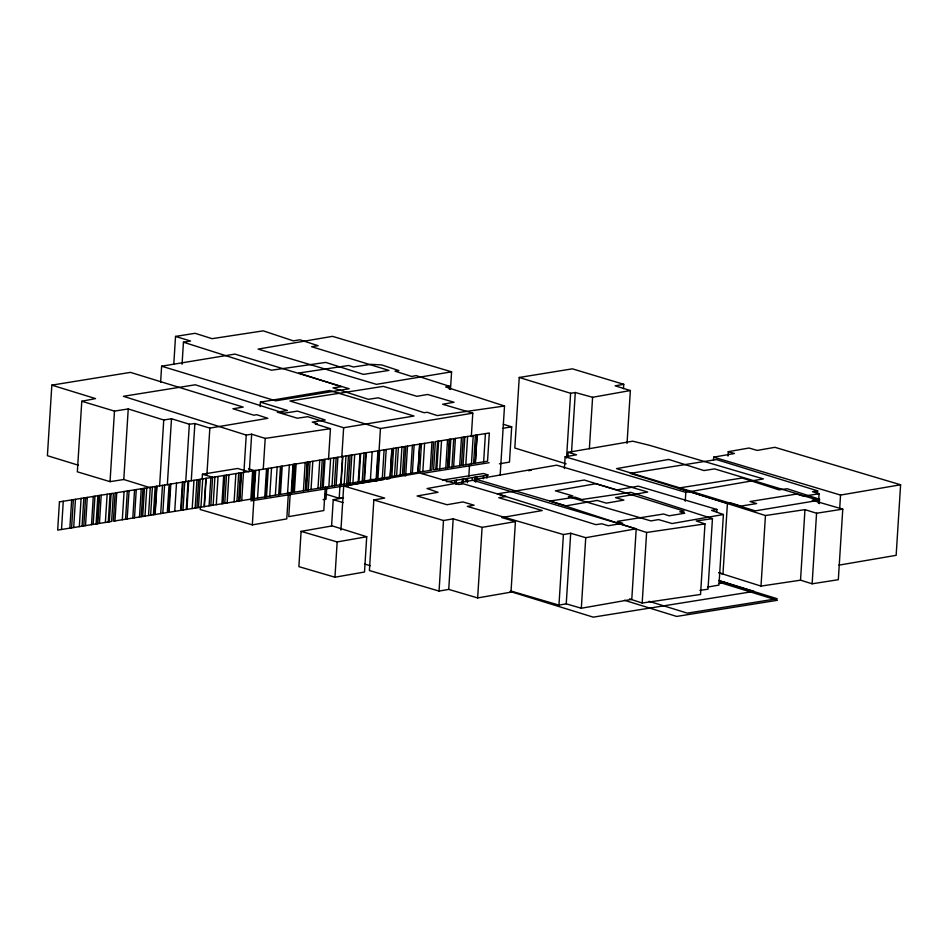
<?xml version="1.0" encoding="UTF-8"?>
<svg xmlns="http://www.w3.org/2000/svg" width="948" height="948" viewBox="0 0 948 948"><rect width="100%" height="100%" fill="white"/><g stroke="black" fill="none" stroke-linecap="round" stroke-linejoin="round"><path stroke-width="1.42" d="M149.76 487.58L123.797 479.498L110.039 481.655L77.345 471.82L81.789 401.265L114.483 411.1L128.241 408.944L163.755 420L171.493 418.743L189.351 424.218L194.873 423.531L209.84 428.105L267.857 418.305L256.707 414.703L253.898 415.2L232.924 408.766L243.198 407.095L130.433 372.374L51.844 385.137L47.4 455.692L78.411 465.231M61.502 529.482L63.267 501.267M69.856 528.143L71.657 499.916M71.598 527.87L73.363 499.643M73.683 527.526L75.461 499.312M79.324 526.626L81.101 498.411M82.073 526.187L83.851 497.961M83.78 525.915L85.557 497.688M85.51 525.63L87.287 497.416M91.518 524.671L93.283 496.456M93.188 524.41L94.954 496.183M96.092 523.936L97.869 495.721M97.146 523.77L98.924 495.555M97.703 523.687L99.481 495.46M99.433 523.403L101.211 495.176M105.37 522.455L107.148 494.228M110.039 481.655L114.483 411.1M108.285 521.981L110.063 493.766M109.34 521.815L111.117 493.6M114.969 520.914L116.746 492.687M123.797 479.498L128.241 408.944M122.304 519.741L124.081 491.514M125.551 519.22L127.328 490.993M127.162 518.959L129.058 490.72M132.791 518.058L134.569 489.832M134.498 517.786L136.275 489.559M139.475 516.992L141.252 488.765M141.205 516.707L142.982 488.493M142.698 516.47L144.475 488.256M144.985 516.103L146.762 487.888M148.516 515.534L150.294 487.319M150.613 515.202L152.391 486.976M160.603 382.364L161.622 366.201L234.914 354.09L349.208 388.763L275.726 400.814L161.622 366.201M153.398 514.752L155.176 486.537M154.891 514.515L156.669 486.3M155.128 514.48L156.906 486.253M159.596 486.146L163.755 420M160.71 513.591L162.487 485.364M162.807 513.247L164.585 485.032M173.78 364.34L175.534 336.421L195.098 333.305L212.068 338.673L263.26 330.852L293.394 340.877L299.912 339.787L318.137 345.712L311.619 346.719L388.953 370.431L363.451 374.377L325.709 362.409L271.566 370.218L183.45 342.204L182.063 364.257M167.334 484.89L171.493 418.743M169.052 512.252L170.83 484.025M174.728 511.339L176.506 483.113M180.63 510.391L182.407 482.165M181.246 510.297L183.023 482.07M182.976 510.012L184.753 481.797M185.737 481.548L189.351 424.218M186.27 509.491L188.048 481.264M186.922 509.384L188.699 481.157M191.259 480.861L194.873 423.531M192.207 508.543L193.984 480.316M195.169 508.069L196.947 479.842M196.9 507.784L198.677 479.57M198.464 507.536L200.229 479.309M200.407 506.576L200.218 509.514L252.322 524.884L286.77 518.9L288.441 492.439M202.161 478.645L202.434 474.237L237.675 468.478L248.767 471.76M200.94 507.133L202.718 478.918M204.093 506.635L205.87 478.408M204.401 506.588L206.178 478.361M206.877 475.138L209.84 428.105M209.093 505.829L210.871 477.614M210.823 505.557L212.601 477.33M213.134 505.189L214.912 476.963M216.286 504.68L218.064 476.453M221.915 503.779L223.692 475.552M223.017 503.601L224.794 475.375M224.747 503.329L226.525 475.102M227.153 502.938L228.93 474.711M234.109 501.824L235.886 473.597M236.941 501.374L238.706 473.147M238.671 501.089L240.448 472.874M239.346 500.982L241.124 472.756M239.737 500.923L241.515 472.697M241.716 500.603L243.494 472.377M243.932 471.82L246.243 435.073L123.406 396.3L195.276 384.781L284.092 413.186L297.542 411.1L325.2 419.964L312.224 422.121L317.296 423.685L315.329 424.005L330.449 428.686L328.506 459.555M249.348 470.955L251.658 434.208L246.243 435.073M250.864 499.134L252.63 470.919M251.931 498.968L253.709 470.741M252.595 498.861L254.36 470.635M253.365 498.743L255.142 470.516M252.322 524.884L255.687 470.433M260.155 406.55L260.439 402.13L329.691 390.517L414.027 416.018L343.638 427.726L307.721 416.693L297.388 418.222L277.302 412.179L287.422 410.472L260.439 402.13M257.56 498.067L259.337 469.841M263.26 469.272L265.203 438.403L251.658 434.208M264.776 496.906L266.554 468.691M265.558 496.788L267.336 468.561M266.518 496.634L268.284 468.407M269.753 496.112L271.531 467.885M275.382 495.212L277.16 466.985M278.7 494.678L280.478 466.452M279.577 494.536L281.355 466.309M280.43 494.394L282.208 466.179M287.576 493.256L289.353 465.03M290.242 493.114L288.761 516.624L323.813 510.545L325.294 487.023M291.226 492.676L293.003 464.449M291.771 492.581L293.548 464.366M292.624 492.45L294.401 464.224M293.216 492.356L294.982 464.129M294.354 492.166L296.132 463.951M303.419 490.72L305.197 462.494M301.097 531.366L298.881 566.643L334.952 577.214L364.506 572.011L366.722 536.734L332.238 525.891L301.097 531.366L337.168 541.936L366.722 536.734M305.398 490.4L307.176 462.174M305.789 490.341L307.567 462.114M306.548 490.211L308.325 461.996M308.278 489.938L310.055 461.712M311.039 489.5L312.816 461.273M317.983 488.386L319.76 460.159M320.471 487.983L322.249 459.756M322.202 487.71L323.979 459.484M323.232 487.545L324.998 459.318M326.752 487.485L326.005 499.241L323.114 499.667M328.861 486.644L330.639 458.417M332.001 486.134L333.779 457.908M331.575 526.14L333.234 499.679L343.401 497.925M334.395 485.755L336.173 457.529M336.125 485.471L337.903 457.256M343.508 497.558L339.194 498.281L340.119 483.575M341.79 457.126L343.638 427.726M334.952 577.214L337.168 541.936M340.747 484.736L342.524 456.509M341.055 484.689L342.832 456.462M340.925 530.086L343.697 485.992L419.656 472.993L458.844 484.546L463.24 483.788L506.161 496.456L498.802 497.724L542.232 510.545L501.8 517.561L515.428 521.578L510.984 592.144L477.65 597.927L448.736 589.395L439.054 591.078L369.4 570.53L373.844 499.975L384.687 498.091L343.697 485.992M344.195 484.179L345.973 455.964M346.684 483.788L348.461 455.561M348.319 483.527L350.096 455.301M348.378 486.016L348.556 483.077M350.049 483.243L351.827 455.016M352.94 482.781L354.706 454.554M358.214 481.94L359.991 453.713M358.877 481.833L360.655 453.606M362.243 481.288L364.02 453.073M363.973 481.015L365.75 452.789M364.506 480.932L366.284 452.706M370.407 479.984L372.185 451.758M376.166 479.06L377.944 450.833M377.956 468.229L380.456 428.532L289.969 401.016L383.288 386.369L416.978 396.311L427.607 394.463L454.045 402.26L442.633 404.251L472.791 413.15L471.31 436.661M382.328 478.076L384.106 449.85M384.426 477.733L386.203 449.518M390.09 476.832L391.868 448.605M390.256 476.797L392.034 448.582M391.82 476.548L393.598 448.333M394.522 476.121L396.3 447.894M396.62 475.778L398.397 447.563M400.163 475.209L401.928 446.994M402.45 474.853L404.227 446.627M404.014 474.593L405.791 446.378M405.744 474.32L407.522 446.093M410.638 473.538L412.416 445.311M412.344 473.265L414.122 445.039M417.938 472.365L419.703 444.138M417.985 472.353L419.763 444.138M419.668 472.092L421.445 443.865M422.832 471.583L424.609 443.356M430.179 470.409L431.944 442.183M435.807 469.497L437.585 441.282M436.85 469.331L438.628 441.116M439.765 468.869L441.543 440.642M449.376 389.249L449.553 386.31L416.16 375.609L411.622 376.463L395.008 371.166L398.883 370.609L381.783 364.944L371.095 364.328L353.391 366.983L348.615 365.501L298.703 373.038L341.292 386.713L332.973 387.886L368.345 399.321L378.205 397.805L424.076 412.7L427.169 412.297L437.289 415.591L504.514 406.005L500.165 475.09M450.466 389.462L451.58 371.829L332.475 336.35L258.081 349.089L376.439 384.343L451.58 371.829M445.773 467.909L447.551 439.682M439.054 591.078L443.486 520.523L453.18 518.84L482.094 527.372L515.428 521.578M447.515 467.625L449.281 439.41M448.001 467.554L449.779 439.327M449.044 467.376L450.821 439.161M451.959 466.914L453.736 438.687M453.63 466.641L455.407 438.426M454.685 483.302L454.862 480.411M448.736 589.395L453.18 518.84M456.189 484.487L456.462 480.162M459.697 465.669L461.475 437.455M461.427 465.397L463.205 437.17M463.062 465.136L464.84 436.909M462.043 483.551L462.316 479.226M463.371 481.916L463.56 479.024M465.824 464.698L467.601 436.471M465.859 481.513L466.037 478.621M467.364 482.698L467.637 478.373M468.822 476.358L469.556 464.591M471.452 463.785L473.23 435.57M472.246 480.494L472.424 477.602M473.621 463.442L475.398 435.215M475.256 463.181L477.034 434.954M475.351 463.169L477.128 434.942M474.462 481.56L474.735 477.235M475.706 481.359L475.979 477.034M475.766 482.2L475.943 479.25L556.642 465.172L647.709 492.036L615.501 497.629L623.903 500.106L606.365 503.151L597.157 500.437L566.063 505.841L475.943 479.25M477.034 479.724L477.211 476.832M483.646 461.83L485.423 433.615M483.421 478.693L483.599 475.813M477.65 597.927L482.094 527.372M486.964 478.124L487.154 475.244M503.329 424.313L511.695 426.825L509.479 462.103L499.406 463.809M623.476 388.716L623.748 384.307L572.367 368.831L519.243 377.47L514.811 448.025L566.181 463.845M564.404 468.537L565.15 456.782L576.562 454.791L568.148 452.315L567.864 456.723M566.549 457.967L570.613 393.29L519.243 377.47M558.965 605.108L563.408 534.554L570.684 533.274L585.745 537.682L636.215 528.806L631.783 599.361L581.314 608.237L566.24 603.829L558.965 605.108L510.913 591.031M571.502 452.777L575.294 392.508L592.595 397.295L630.361 390.54L627.031 443.463M566.24 603.829L570.684 533.274M589.36 448.736L592.595 397.295M581.314 608.237L585.745 537.682M712.458 518.639L696.223 520.973L704.98 523.9L700.536 594.455L642.175 603.023L646.619 532.468L549.994 501.03L575.033 497.167L581.894 499.513L630.74 492.32L712.458 518.639L708.014 589.194L699.897 590.367M685.25 501.196L685.807 492.368L763.377 478.906L649.19 445.216L632.731 441.187L568.148 452.315M713.512 460.088L713.69 457.149L734.463 453.5L728.254 451.675L727.981 456.083M716.712 512.394L716.889 509.455L638.253 486.158L616.923 489.915L595.782 483.729L555.374 490.827L572.841 495.946L568.35 496.74L650.944 520.914L658.516 519.587L672.049 523.545L723.407 514.515L718.963 585.07L707.552 587.073M817.484 493.801L817.662 490.863L716.451 459.555L630.195 473.372L727.412 503.447L722.969 574.002L718.75 572.699M819.522 499.241L812.175 500.26L842.772 509.147L838.328 579.702L812.128 583.79L800.527 580.188L761.007 586.089L765.439 515.534L678.495 488.066L742.189 478.005L778.96 489.832L787.219 488.753L819.522 499.241L819.25 503.649M800.527 580.188L804.971 509.633L765.439 515.534M812.128 583.79L816.56 513.235L804.971 509.633M818.444 503.269L819.084 493.73L812.483 491.692L817.662 490.863M839.703 508.306L840.544 495.069L900.6 484.772L896.156 555.327L838.956 565.138M81.789 401.265L95.535 398.587L51.844 385.137M623.748 384.307L615.145 385.824L630.361 390.54M728.254 451.675L749.027 448.025L757.203 450.419L774.883 447.314L900.6 484.772M716.889 509.455L711.557 510.391L723.407 514.515M503.068 428.283L511.695 426.825M183.45 342.204L190.536 341.019L175.534 336.421M449.553 386.31L445.667 386.962L504.514 406.005M570.613 393.29L575.294 392.508M380.456 428.532L472.791 413.15M250.817 500.888L383.881 479.57M386.808 479.096L389.735 478.633M421.907 473.479L489.168 462.695M442.609 480.044L483.433 473.514L488.386 475.043L446.484 481.762M528.51 470.682L531.271 470.244M819.084 493.73L803.667 496.207L796.687 494.05L750.034 501.528L756.634 503.566L740.957 506.078L730.861 502.961L727.412 503.447M719.011 583.293L724.853 582.356M816.56 513.235L842.772 509.147M265.203 438.403L330.449 428.686M646.619 532.468L704.98 523.9M563.408 534.554L467.293 506.41L474.107 505.213L462.92 501.93L447.006 504.727L417.096 495.982L438.012 492.296L427.05 488.552L472.969 480.269L636.215 528.806M371.403 479.285L376.949 480.909M565.15 456.782L685.807 492.368M373.844 499.975L443.486 520.523M248.483 468.81L254.147 470.481M333.234 499.679L343.176 502.618M202.434 474.237L212.293 477.14M364.696 564.06L370.36 565.719M713.69 457.149L840.544 495.069M401.691 474.616L405.791 475.837M325.389 494.038L339.194 498.281M718.785 580.484L754.015 591.386L593.235 617.148L510.095 591.434M719.2 580.804L777.17 598.733L687.312 613.143L649.131 601.328M719.627 582.392L777.431 600.274L676.647 616.425L624.483 600.285M718.928 572.793L761.007 586.089M629.579 598.923L642.175 603.023M59.44 501.871L57.674 530.098L111.627 521.447L113.405 493.233L59.44 501.871M115.135 492.948L113.357 521.175L167.322 512.524L169.1 484.31L115.135 492.948M170.213 484.12L168.448 512.347L376.7 478.977L378.477 450.75L170.213 484.12M379.674 450.561L377.897 478.787L431.861 470.137L433.627 441.91L379.674 450.561M435.357 441.638L433.591 469.853L487.545 461.214L489.322 432.987L435.357 441.638M668.719 459.448L616.544 468.62L755.319 510.865L818.634 500.331L714.65 468.881L703.961 470.552L668.719 459.448M684.563 513.259L669.122 515.807L663.6 514.017L617.326 521.364L622.824 523.367L608.225 525.713L601.755 523.782L595.854 524.659L497.262 493.849L584.371 480.032L684.053 511.102L679.787 511.79L684.563 513.259"/></g></svg>
